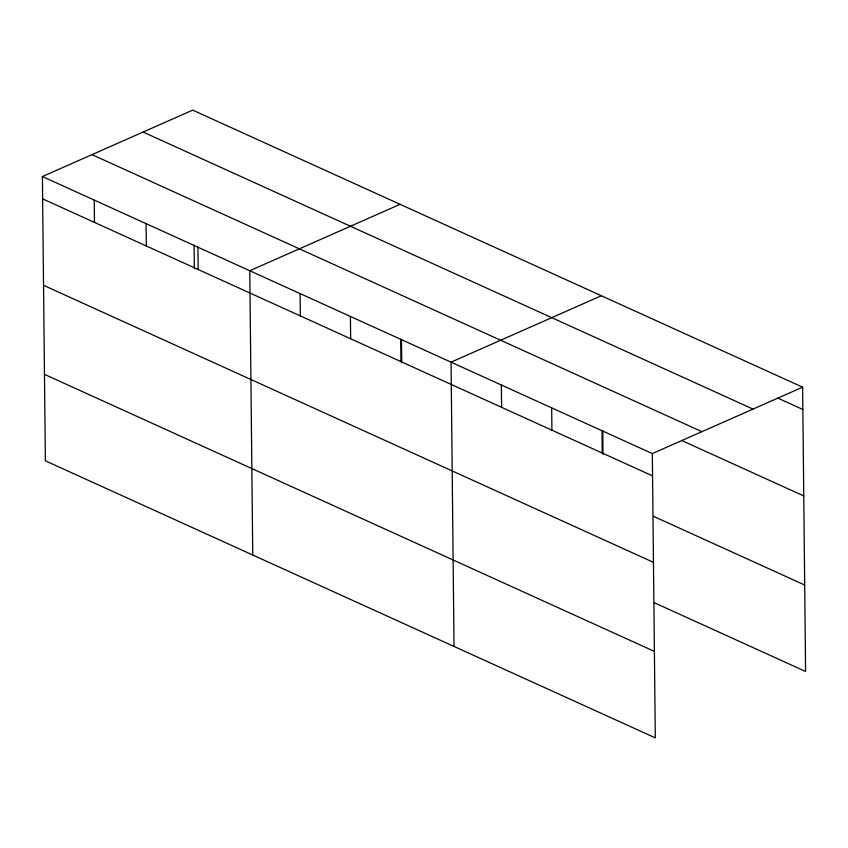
<?xml version="1.0" encoding="UTF-8"?>
<svg xmlns="http://www.w3.org/2000/svg" width="848" height="848" viewBox="0 0 848 848"><rect width="100%" height="100%" fill="white"/><g stroke="black" fill="none" stroke-linecap="round" stroke-linejoin="round"><path stroke-width="1.27" d="M42.4 176.543L652.324 453.585L655.303 737.866L45.379 460.824L42.4 176.543L192.697 110.134L802.621 387.176L805.6 671.457L654.645 602.886M400.076 204.326L249.778 270.735L252.757 555.016M601.349 295.751L451.051 362.16L454.03 646.441M652.324 453.585L802.621 387.176M777.701 398.062L802.855 409.489M143.1 132.055L753.024 409.096M91.997 154.633L701.921 431.674M681.559 440.43L803.766 495.942M42.633 198.856L652.557 475.898M653.734 516.443L804.699 585.014M43.534 285.31L653.469 562.351M44.467 374.371L654.402 651.412M602.758 430.71L603.002 454.295M602.006 430.731L602.239 453.044M551.688 407.877L551.921 430.19M501.369 385.024L501.603 407.337M401.486 339.285L401.729 362.87M400.733 339.306L400.966 361.619M350.415 316.452L350.648 338.765M300.097 293.599L300.33 315.912M197.934 247.192L198.167 269.505M194.107 245.093L194.362 268.668M146.089 223.639L146.322 245.952M94.245 200.096L94.478 222.409"/></g></svg>
